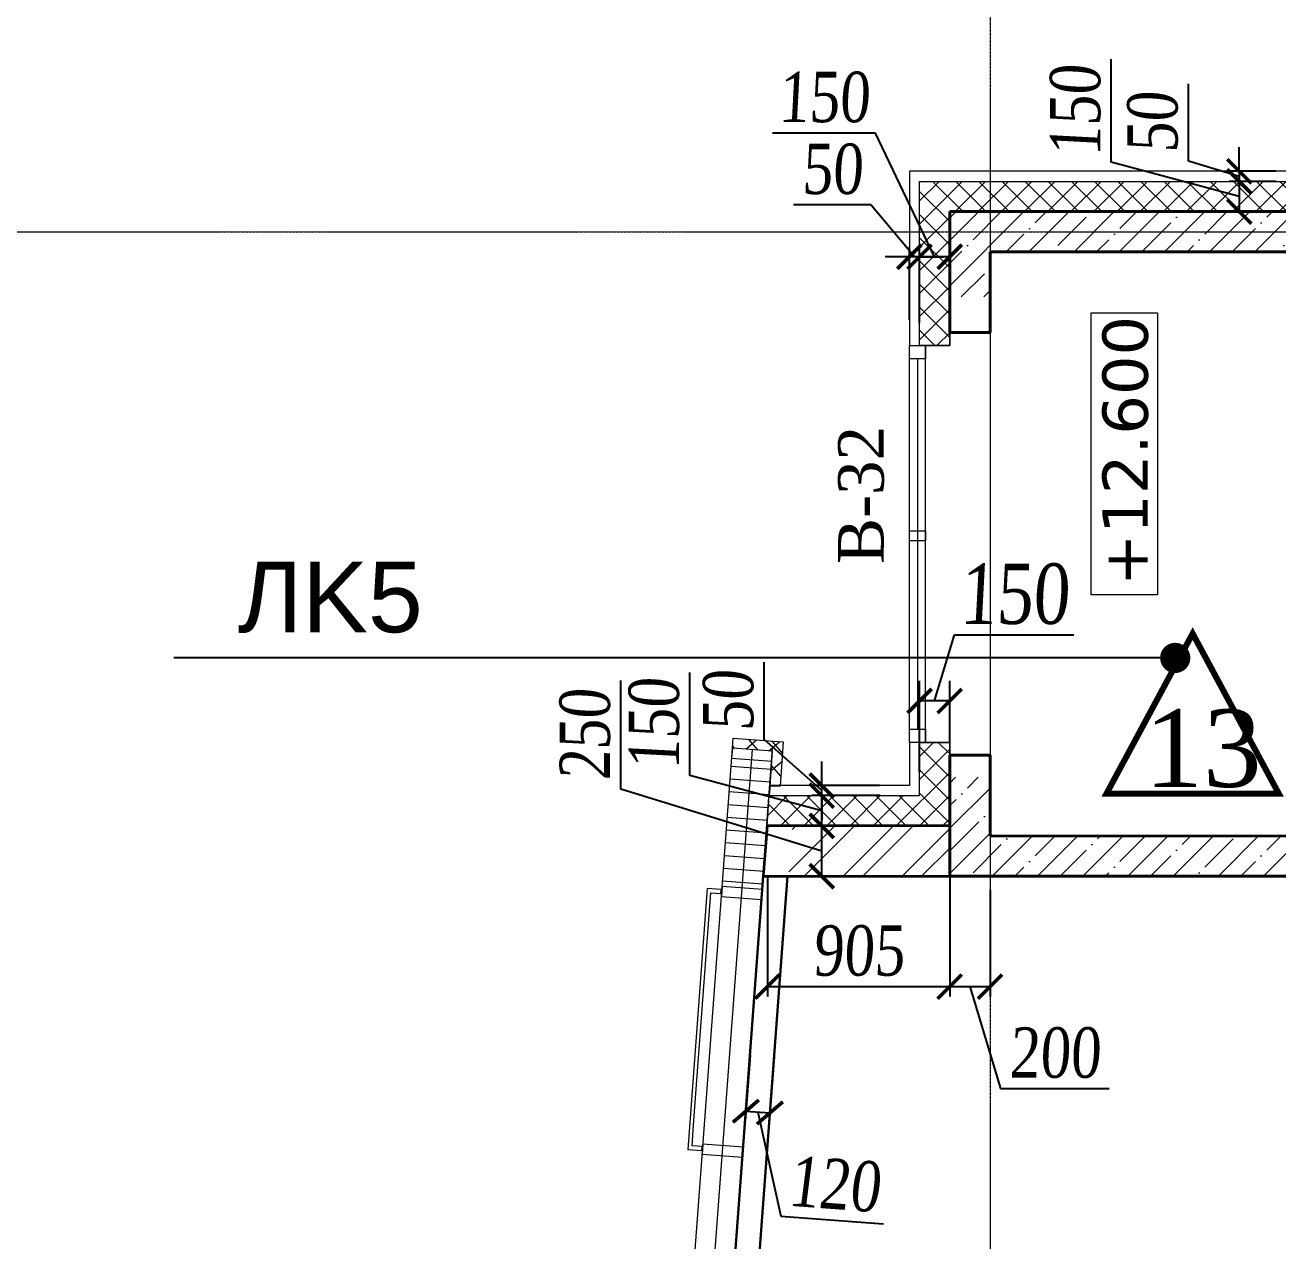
# Model space of a CAD drawing. Header units: inches. Extents: x -407541 to 6688123, y -998590 to 1205599.
# Drawn here: x 84011 to 90233, y 243926 to 249963 of the extents above; entities that cross this region are included whole.
import ezdxf

# ---------------------------------------------------------------- set-up
doc = ezdxf.new("R2010")
doc.units = ezdxf.units.IN
doc.header["$MEASUREMENT"] = 0
doc.linetypes.add('ACAD_ISO04W100', pattern=[30, 24, -3, 0, -3])
for name, color, linetype, lineweight in [('ведомость витражей', 224, 'Continuous', 13), ('ВЕНТ фасад', 230, 'Continuous', 9), ('ВИТРАЖ', 145, 'Continuous', 9), ('КИРПИЧ', 30, 'Continuous', 35), ('КОНТУРная', 10, 'Continuous', 50), ('марки полов', 140, 'Continuous', 5), ('МОНОЛИТ', 5, 'Continuous', 40), ('Ограждения', 110, 'Continuous', 18), ('Окна', 9, 'Continuous', 9), ('Оси', 254, 'ACAD_ISO04W100', 5), ('отметки', 50, 'Continuous', 13), ('подписи Л и ЛК', 92, 'Continuous', 9), ('размер внутр', 142, 'Continuous', 5), ('СТЕКЛО', 121, 'Continuous', 5), ('УТЕПЛИТЕЛЬ', 92, 'Continuous', 9), ('Цоколь', 21, 'Continuous', 30), ('Штриховка', 7, 'Continuous', 9), ('ШТРИХОВКА КИРПИЧ', 30, 'Continuous', 9)]:
    doc.layers.add(name, color=color, linetype=linetype, lineweight=lineweight)
doc.styles.get("Standard").update_dxf_attribs({"font": 'arial.ttf'})
doc.styles.add('STYLE2', font='times.ttf', dxfattribs={"width": 0.8, "oblique": 3})
doc.styles.add('Times', font='times.ttf')
doc.styles.add('стиль1', font='times.ttf')
doc.dimstyles.new('perekritie', dxfattribs={"dimtxt": 300, "dimasz": 120, "dimexe": 100, "dimexo": 0, "dimgap": 50, "dimtad": 1, "dimdec": 0, "dimzin": 0, "dimdsep": 46, "dimtxsty": 'STYLE2', "dimblk": 'ARCHTICK', "dimcen": 0, "dimadec": 0, "dimazin": 0, "dimtfac": 1, "dimtdec": 0, "dimtmove": 1, "dimatfit": 2, "dimldrblk": 'DOT', "dimfxl": 1, "dimtolj": 1, "dimtzin": 0, "dimarcsym": 0})
doc.dimstyles.new('vnytren', dxfattribs={"dimtxt": 250, "dimasz": 120, "dimexe": 50, "dimexo": 0, "dimgap": 50, "dimtad": 1, "dimdec": 0, "dimzin": 0, "dimdsep": 46, "dimtxsty": 'STYLE2', "dimblk": 'ARCHTICK', "dimcen": 0, "dimadec": 0, "dimazin": 0, "dimtfac": 1, "dimtdec": 0, "dimtmove": 1, "dimatfit": 2, "dimldrblk": 'DOT', "dimfxl": 1, "dimtolj": 1, "dimtzin": 0, "dimarcsym": 0})
doc.dimstyles.new('для 100 масштаба', dxfattribs={"dimtxt": 200, "dimasz": 150, "dimexe": 70, "dimexo": 0, "dimgap": 50, "dimtad": 1, "dimdec": 0, "dimrnd": 5, "dimzin": 0, "dimdsep": 46, "dimtxsty": 'Standard', "dimblk": 'ARCHTICK', "dimcen": 0, "dimadec": 0, "dimazin": 0, "dimtfac": 1, "dimtdec": 0, "dimtmove": 1, "dimatfit": 2, "dimldrblk": 'DOT', "dimfxl": 1, "dimtolj": 1, "dimtzin": 0, "dimarcsym": 0})

# ---------------------------------------------------------------- blocks, each defined once
blk = doc.blocks.new('_ARCHTICK')
at = {"color": 0, "linetype": 'ByBlock', "const_width": 0.15}
blk.add_lwpolyline([(-0.5, -0.5), (0.5, 0.5)], dxfattribs=at)
blk = doc.blocks.new('_Dot')
at = {"color": 0, "linetype": 'ByBlock', "lineweight": -2}
blk.add_line((-0.5, 0), (-1, 0), dxfattribs=at)
at = {"color": 0, "linetype": 'ByBlock', "const_width": 0.5}
blk.add_lwpolyline([(-0.25, 0, 1), (0.25, 0, 1)], format="xyb", close=True, dxfattribs=at)
blk = doc.blocks.new('*D797')
at = {"layer": 'КОНТУРная', "color": 0, "lineweight": -2, "transparency": 16777216}
for p, q in [((88528.2, 246607.5), (88626.5, 246935.1)), ((88626.5, 246935.1), (89219.9, 246935.1)), ((88453.2, 246253.3), (88453.2, 246707.5)), ((88603.2, 246401.8), (88603.2, 246707.5)), ((88603.2, 246607.5), (88453.2, 246607.5))]:
    blk.add_line(p, q, dxfattribs=at)
at = {"layer": 'КОНТУРная', "color": 0, "lineweight": -2, "transparency": 16777216, "xscale": 120, "yscale": 120, "zscale": 120, "rotation": 180}
blk.add_blockref('_ARCHTICK', (88453.2, 246607.5), dxfattribs=at)
at = {"layer": 'КОНТУРная', "color": 0, "lineweight": -2, "transparency": 16777216, "xscale": 120, "yscale": 120, "zscale": 120}
blk.add_blockref('_ARCHTICK', (88603.2, 246607.5), dxfattribs=at)
at = {"layer": 'КОНТУРная', "color": 0, "transparency": 16777216, "insert": (88923.2, 247137.7), "char_height": 300, "attachment_point": 5, "style": 'STYLE2'}
blk.add_mtext('\\A1;150', dxfattribs=at)
blk = doc.blocks.new('*D1724')
at = {"layer": 'размер внутр', "color": 0, "lineweight": -2, "transparency": 16777216}
for p, q in [((86969.6, 246169.9), (86969.6, 246709.1)), ((87967.6, 245862.2), (86969.6, 246169.9)), ((88149.5, 245987.2), (87917.6, 245987.2)), ((87967.6, 245737.2), (87967.6, 245987.2)), ((88094.9, 245737.2), (87917.6, 245737.2))]:
    blk.add_line(p, q, dxfattribs=at)
at = {"layer": 'размер внутр', "color": 0, "lineweight": -2, "transparency": 16777216, "xscale": 120, "yscale": 120, "zscale": 120}
for p, rotation in [((87967.6, 245987.2), 90), ((87967.6, 245737.2), 270)]:
    blk.add_blockref('_ARCHTICK', p, dxfattribs=dict(at, rotation=rotation))
at = {"layer": 'размер внутр', "color": 0, "transparency": 16777216, "insert": (86792.4, 246439.5), "char_height": 250, "attachment_point": 5, "rotation": 90, "style": 'STYLE2'}
blk.add_mtext('\\A1;250', dxfattribs=at)
blk = doc.blocks.new('*D1725')
at = {"layer": 'размер внутр', "color": 0, "lineweight": -2, "transparency": 16777216}
for p, q in [((87312.5, 246238), (87312.5, 246748.9)), ((87967.6, 246062.2), (87312.5, 246238)), ((88257.7, 246137.2), (87917.6, 246137.2)), ((87967.6, 245987.2), (87967.6, 246137.2)), ((88149.5, 245987.2), (87917.6, 245987.2))]:
    blk.add_line(p, q, dxfattribs=at)
at = {"layer": 'размер внутр', "color": 0, "lineweight": -2, "transparency": 16777216, "xscale": 120, "yscale": 120, "zscale": 120}
for p, rotation in [((87967.6, 246137.2), 90), ((87967.6, 245987.2), 270)]:
    blk.add_blockref('_ARCHTICK', p, dxfattribs=dict(at, rotation=rotation))
at = {"layer": 'размер внутр', "color": 0, "transparency": 16777216, "insert": (87135.3, 246493.5), "char_height": 250, "attachment_point": 5, "rotation": 90, "style": 'STYLE2'}
blk.add_mtext('\\A1;150', dxfattribs=at)
blk = doc.blocks.new('*D1726')
at = {"layer": 'размер внутр', "color": 0, "lineweight": -2, "transparency": 16777216}
for p, q in [((87681.5, 246416.3), (87681.5, 246800.2)), ((87967.6, 246162.1), (87681.5, 246416.3)), ((87967.6, 246187.1), (87967.6, 246307.1)), ((88254.7, 246187.1), (87917.6, 246187.1)), ((88257.7, 246137.2), (87917.6, 246137.2)), ((87967.6, 246137.2), (87967.6, 246187.1)), ((87967.6, 246137.2), (87967.6, 246187.1)), ((87967.6, 246137.2), (87967.6, 246017.2))]:
    blk.add_line(p, q, dxfattribs=at)
at = {"layer": 'размер внутр', "color": 0, "lineweight": -2, "transparency": 16777216, "xscale": 120, "yscale": 120, "zscale": 120}
for p, rotation in [((87967.6, 246187.1), 270), ((87967.6, 246137.2), 90)]:
    blk.add_blockref('_ARCHTICK', p, dxfattribs=dict(at, rotation=rotation))
at = {"layer": 'размер внутр', "color": 0, "transparency": 16777216, "insert": (87504.4, 246608.3), "char_height": 250, "attachment_point": 5, "rotation": 90, "style": 'STYLE2'}
blk.add_mtext('\\A1;50', dxfattribs=at)
blk = doc.blocks.new('*D2002')
at = {"layer": 'размер внутр', "color": 0, "lineweight": -2, "transparency": 16777216}
for p, q in [((89788.8, 249287.9), (89788.8, 249671.9)), ((90040.9, 249237.2), (90040.9, 249357.2)), ((90040.9, 249212.2), (89788.8, 249287.9)), ((90223.2, 249237.2), (89990.9, 249237.2)), ((90223.2, 249187.3), (89990.9, 249187.3)), ((90040.9, 249237.2), (90040.9, 249187.3)), ((90040.9, 249237.2), (90040.9, 249187.3)), ((90040.9, 249187.3), (90040.9, 249067.3))]:
    blk.add_line(p, q, dxfattribs=at)
at = {"layer": 'размер внутр', "color": 0, "lineweight": -2, "transparency": 16777216, "xscale": 120, "yscale": 120, "zscale": 120}
for p, rotation in [((90040.9, 249237.2), 270), ((90040.9, 249187.3), 90)]:
    blk.add_blockref('_ARCHTICK', p, dxfattribs=dict(at, rotation=rotation))
at = {"layer": 'размер внутр', "color": 0, "transparency": 16777216, "insert": (89611.6, 249479.9), "char_height": 250, "attachment_point": 5, "rotation": 90, "style": 'STYLE2'}
blk.add_mtext('\\A1;50', dxfattribs=at)
blk = doc.blocks.new('*D2003')
at = {"layer": 'размер внутр', "color": 0, "lineweight": -2, "transparency": 16777216}
for p, q in [((89404.7, 249282.5), (89404.7, 249793.4)), ((90040.9, 249112.2), (89404.7, 249282.5)), ((90223.2, 249187.3), (89990.9, 249187.3)), ((90040.9, 249187.3), (90040.9, 249037.1)), ((90478.8, 249037.1), (89990.9, 249037.1))]:
    blk.add_line(p, q, dxfattribs=at)
at = {"layer": 'размер внутр', "color": 0, "lineweight": -2, "transparency": 16777216, "xscale": 120, "yscale": 120, "zscale": 120}
for p, rotation in [((90040.9, 249187.3), 90), ((90040.9, 249037.1), 270)]:
    blk.add_blockref('_ARCHTICK', p, dxfattribs=dict(at, rotation=rotation))
at = {"layer": 'размер внутр', "color": 0, "transparency": 16777216, "insert": (89227.5, 249537.9), "char_height": 250, "attachment_point": 5, "rotation": 90, "style": 'STYLE2'}
blk.add_mtext('\\A1;150', dxfattribs=at)
blk = doc.blocks.new('*D2044')
at = {"layer": 'размер внутр', "color": 0, "lineweight": -2, "transparency": 16777216}
for p, q in [((87698.2, 245737.2), (87698.2, 245139.2)), ((88603.2, 245737.2), (88603.2, 245139.2)), ((87698.2, 245189.2), (88603.2, 245189.2))]:
    blk.add_line(p, q, dxfattribs=at)
at = {"layer": 'размер внутр', "color": 0, "lineweight": -2, "transparency": 16777216, "xscale": 120, "yscale": 120, "zscale": 120, "rotation": 180}
blk.add_blockref('_ARCHTICK', (87698.2, 245189.2), dxfattribs=at)
at = {"layer": 'размер внутр', "color": 0, "lineweight": -2, "transparency": 16777216, "xscale": 120, "yscale": 120, "zscale": 120}
blk.add_blockref('_ARCHTICK', (88603.2, 245189.2), dxfattribs=at)
at = {"layer": 'размер внутр', "color": 0, "transparency": 16777216, "insert": (88150.7, 245366.8), "char_height": 250, "attachment_point": 5, "style": 'STYLE2'}
blk.add_mtext('\\A1;905', dxfattribs=at)
blk = doc.blocks.new('*D2045')
at = {"layer": 'размер внутр', "color": 0, "lineweight": -2, "transparency": 16777216}
for p, q in [((88603.2, 245737.2), (88603.2, 245139.2)), ((88803.2, 245670.2), (88803.2, 245139.2)), ((88603.2, 245189.2), (88803.2, 245189.2)), ((88703.2, 245189.2), (88855.2, 244682.7)), ((88855.2, 244682.7), (89394.4, 244682.7))]:
    blk.add_line(p, q, dxfattribs=at)
at = {"layer": 'размер внутр', "color": 0, "lineweight": -2, "transparency": 16777216, "xscale": 120, "yscale": 120, "zscale": 120, "rotation": 180}
blk.add_blockref('_ARCHTICK', (88603.2, 245189.2), dxfattribs=at)
at = {"layer": 'размер внутр', "color": 0, "lineweight": -2, "transparency": 16777216, "xscale": 120, "yscale": 120, "zscale": 120}
blk.add_blockref('_ARCHTICK', (88803.2, 245189.2), dxfattribs=at)
at = {"layer": 'размер внутр', "color": 0, "transparency": 16777216, "insert": (89124.8, 244859.9), "char_height": 250, "attachment_point": 5, "style": 'STYLE2'}
blk.add_mtext('\\A1;200', dxfattribs=at)
blk = doc.blocks.new('*D3328')
at = {"layer": 'размер внутр', "color": 0, "lineweight": -2, "ltscale": 0.1, "transparency": 16777216}
for p, q in [((87611.5, 244848.8), (87587.1, 244520.8)), ((87730.7, 244839.9), (87706.3, 244511.9)), ((87590.8, 244570.7), (87710, 244561.8)), ((87650.4, 244566.2), (87764.4, 244049.9)), ((87764.4, 244049.9), (88273.9, 244012))]:
    blk.add_line(p, q, dxfattribs=at)
at = {"layer": 'размер внутр', "color": 0, "lineweight": -2, "ltscale": 0.1, "transparency": 16777216, "xscale": 120, "yscale": 120, "zscale": 120}
for p, rotation in [((87590.8, 244570.7), 175.7463195100214), ((87710, 244561.8), 355.7463195100215)]:
    blk.add_blockref('_ARCHTICK', p, dxfattribs=dict(at, rotation=rotation))
at = {"layer": 'размер внутр', "color": 0, "ltscale": 0.1, "transparency": 16777216, "insert": (88032.3, 244207.6), "char_height": 250, "attachment_point": 5, "rotation": 355.74632, "style": 'STYLE2'}
blk.add_mtext('\\A1;120', dxfattribs=at)
blk = doc.blocks.new('*D3568')
at = {"layer": 'размер внутр', "color": 0, "lineweight": -2, "transparency": 16777216}
for p, q in [((88233.9, 249427.3), (87723, 249427.3)), ((88528, 248812.9), (88233.9, 249427.3)), ((88452.8, 248482.9), (88452.8, 248862.9)), ((88603.2, 248812.9), (88452.8, 248812.9)), ((88603.2, 248504), (88603.2, 248862.9))]:
    blk.add_line(p, q, dxfattribs=at)
at = {"layer": 'размер внутр', "color": 0, "lineweight": -2, "transparency": 16777216, "xscale": 120, "yscale": 120, "zscale": 120, "rotation": 180}
blk.add_blockref('_ARCHTICK', (88452.8, 248812.9), dxfattribs=at)
at = {"layer": 'размер внутр', "color": 0, "lineweight": -2, "transparency": 16777216, "xscale": 120, "yscale": 120, "zscale": 120}
blk.add_blockref('_ARCHTICK', (88603.2, 248812.9), dxfattribs=at)
at = {"layer": 'размер внутр', "color": 0, "transparency": 16777216, "insert": (87978.4, 249604.5), "char_height": 250, "attachment_point": 5, "style": 'STYLE2'}
blk.add_mtext('\\A1;150', dxfattribs=at)
blk = doc.blocks.new('*D3369')
at = {"layer": 'размер внутр', "color": 0, "lineweight": -2, "transparency": 16777216}
for p, q in [((88211.3, 249070.7), (87827.3, 249070.7)), ((88427.9, 248812.9), (88211.3, 249070.7)), ((88403, 248812.9), (88283, 248812.9)), ((88403, 248500.1), (88403, 248862.9)), ((88452.8, 248812.9), (88403, 248812.9)), ((88452.8, 248812.9), (88403, 248812.9)), ((88452.8, 248482.9), (88452.8, 248862.9)), ((88452.8, 248812.9), (88572.8, 248812.9))]:
    blk.add_line(p, q, dxfattribs=at)
at = {"layer": 'размер внутр', "color": 0, "lineweight": -2, "transparency": 16777216, "xscale": 120, "yscale": 120, "zscale": 120}
blk.add_blockref('_ARCHTICK', (88403, 248812.9), dxfattribs=at)
at = {"layer": 'размер внутр', "color": 0, "lineweight": -2, "transparency": 16777216, "xscale": 120, "yscale": 120, "zscale": 120, "rotation": 180}
blk.add_blockref('_ARCHTICK', (88452.8, 248812.9), dxfattribs=at)
at = {"layer": 'размер внутр', "color": 0, "transparency": 16777216, "insert": (88019.3, 249247.8), "char_height": 250, "attachment_point": 5, "style": 'STYLE2'}
blk.add_mtext('\\A1;50', dxfattribs=at)

msp = doc.modelspace()

# ---------------------------------------------------------------- hatches: boundary and pattern name
at = {"layer": 'ВИТРАЖ', "ltscale": 0.1}
h = msp.add_hatch(dxfattribs=at)
h.set_pattern_fill('ANSI31', color=256, scale=20, angle=-49.23753, style=0)
h.set_pattern_definition([(355.7624739, (1764097.654, 6537285.164), (4.69210245, 63.3264098), [])])
h.paths.add_polyline_path([(87718.4, 246299.5), (87672.6, 245670.2), (87473.2, 245685.7), (87519, 246315)])
at = {"layer": 'Штриховка'}
h = msp.add_hatch(dxfattribs=at)
h.set_pattern_fill('ANSI37', color=256, scale=650, style=0)
h.paths.add_polyline_path([(88453.2, 248372), (88453.2, 249187.4), (92043.2, 249187.2), (92043.2, 249037.2), (88603.2, 249037.2), (88603.2, 248372)])
at = {"layer": 'Штриховка', "ltscale": 0.1}
h = msp.add_hatch(dxfattribs=at)
h.set_pattern_fill('ANSI35', color=256, scale=25, style=0)
h.set_pattern_definition([(45, (-290977.61, 336959.55), (-112.2532, 112.2532), []), (45, (-290865.36, 336959.55), (-112.2532, 112.2532), [198.4375, -39.6875, 0, -39.6875])])
h.paths.add_polyline_path([(95402, 249036.8), (88802, 249037.2), (88802, 248837.2), (95402, 248837.2)])
h.paths.add_polyline_path([(88802, 248837.2), (88802, 249037.2), (88602, 249037.2), (88602, 248837.2)])
h.paths.add_polyline_path([(95402, 248837.2), (95402, 248787.2), (95601.9, 248787.2), (95601.9, 248837.2)])
h.paths.add_polyline_path([(95601.9, 248837.2), (95601.9, 249036.8), (95402, 249036.8), (95402, 248837.2)])
h.paths.add_polyline_path([(95402, 245737.2), (95402, 245937.2), (88802, 245939.2), (88802, 245737.2)])
h.paths.add_polyline_path([(88801.8, 246228.3), (88602, 246228.3), (88602, 245737.2), (88602.6, 245737.2), (88802, 245737.2), (88802, 245937.2), (88801.8, 245937.2)])
h.paths.add_polyline_path([(95402, 245737.2), (95602, 245737.2), (95602, 247337.2), (95402, 247337.2)])
h.paths.add_polyline_path([(88602, 248613.3), (88802, 248613.3), (88802, 248837.2), (88602, 248837.2)])
at = {"layer": 'Штриховка'}
h = msp.add_hatch(dxfattribs=at)
h.set_pattern_fill('ANSI37', color=256, scale=650, angle=4.02907, style=0)
h.set_pattern_definition([(310.97093, (-187710.14, 537060.66), (-61.347191, -53.273677), []), (220.97093, (-187710.14, 537060.66), (-53.273677, 61.347191), [])])
edge = h.paths.add_edge_path()
edge.add_line((87711.2, 246185.1), (87723.3, 246358.4))
edge.add_line((87723.3, 246358.4), (87523.8, 246372.5))
edge.add_line((87523.8, 246372.5), (87527.3, 246422.4))
edge.add_line((87527.3, 246422.4), (87726.2, 246408.3))
edge.add_line((87726.2, 246408.3), (87776.1, 246404.8))
edge.add_line((87776.1, 246404.8), (87760.6, 246185.1))
edge.add_line((87760.6, 246185.1), (87711.2, 246185.1))
edge.add_line((87711.2, 246185.1), (87713.3, 246217.5))
h = msp.add_hatch(dxfattribs=at)
h.set_pattern_fill('ANSI37', color=256, scale=650, style=0)
h.paths.add_polyline_path([(87695.7, 245987.2), (87706.9, 246137.2), (88453.2, 246137.2), (88453.2, 246401.8), (88603.2, 246401.8), (88603.2, 245987.2)])
h = msp.add_hatch(dxfattribs=at)
h.set_pattern_fill('ANSI32', color=256, scale=550, style=0)
h.set_pattern_definition([(45, (-2, 180703.49), (-145.84077, 145.84077), []), (45, (95.23, 180703.49), (-145.84077, 145.84077), [])])
h.paths.add_polyline_path([(88603.2, 245987.2), (87821.4, 245987.1), (87814.7, 245896), (87815.4, 245896), (87811.6, 245846.1), (87811, 245846.2), (87802.8, 245737.2), (88603.2, 245737.2)])
at = {"layer": 'ШТРИХОВКА КИРПИЧ', "ltscale": 0.1}
h = msp.add_hatch(dxfattribs=at)
h.set_pattern_fill('ANSI34', color=256, scale=500, style=0)
h.paths.add_polyline_path([(95603.3, 245737.2), (95353.3, 245737.2), (95353.3, 245217.2), (95592.9, 245217.2, -0.00282), (95603.3, 245217.4)])
h.paths.add_polyline_path([(95603.3, 244207.2), (95353.3, 244207.2), (95353.3, 243137.2), (95603.3, 243137.2)])
h.paths.add_polyline_path([(95603.3, 242737.2), (95353.3, 242737.2), (95353.3, 240686.9), (95273.3, 240686.9), (95273.3, 240436.9), (95353.3, 240436.9), (95353.3, 239707.2), (95603.3, 239707.2)])
h.paths.add_polyline_path([(95273.3, 240686.9), (88803.2, 240686.9), (88803.2, 240436.9), (95273.3, 240436.9)])
h.paths.add_polyline_path([(88803.2, 240686.9), (87815.1, 240686.9), (87849.1, 240436.9), (87970.2, 240436.9), (88803.2, 240436.9)])
h.paths.add_polyline_path([(88603.4, 236937.2), (88324.5, 236937.2), (88344.8, 236788.1), (88344.8, 236737.2), (88464.8, 236737.2), (88603.4, 236737.2)])
h.paths.add_polyline_path([(88603.4, 236987.2), (88317.8, 236987.2), (88324.5, 236937.2), (88603.4, 236937.2)])
h.paths.add_polyline_path([(95203.4, 236937.2), (89003.4, 236937.2), (89003.4, 236737.2), (95203.4, 236737.2)])
h.paths.add_polyline_path([(95203.4, 236987.2), (89003.4, 236987.2), (89003.4, 236937.2), (95203.4, 236937.2)])
h.paths.add_polyline_path([(95603.3, 238697, -0.002832), (95592.9, 238697.2), (95492.9, 238697.2), (95492.9, 238697.2), (95353.3, 238697.2), (95353.3, 237137.2), (95603.3, 237137.2)])

# ---------------------------------------------------------------- linework, layer by layer
at = {"layer": 'ВЕНТ фасад'}
for points in [[(88453.2, 248372), (88453.2, 249187.4), (92043.2, 249187.2), (92043.2, 249237.2), (88403.2, 249237.2), (88403.2, 248372), (88403.2, 248372), (88453.2, 248372), (88453.2, 248372)], [(88453.2, 246401.8), (88453.2, 246401.8), (88403.2, 246401.7), (88403.2, 246401.7), (88403.2, 246188.1), (87710.7, 246188.1), (87706.9, 246137.2), (88453.2, 246137.2), (88453.2, 246401.8), (88453.2, 246401.8)]]:
    msp.add_lwpolyline(points, dxfattribs=at)
at = {"layer": 'ВИТРАЖ', "ltscale": 0.1}
for points in [[(88144.8, 230472.6), (88144.8, 236774.6), (87802, 239297.9), (87282.2, 243123.7), (87523.9, 246373.3)], [(88244.8, 230487.2), (88244.8, 236781.3), (87901.1, 239311.3), (87382.7, 243126.8), (87623.6, 246365.8)], [(88344.8, 230437.2), (88344.8, 236802.7), (88000.1, 239339.4), (87483.2, 243144.4), (87723.3, 246373)]]:
    msp.add_lwpolyline(points, dxfattribs=at)
for points in [[(87523.9, 246373.3), (87520.2, 246323.4), (87719.6, 246308.6), (87723.3, 246358.4)], [(87473.2, 245685.7), (87469.5, 245635.8), (87669, 245621), (87672.7, 245670.9)], [(87377.6, 244406.8), (87373.9, 244356.9), (87573.4, 244342.1), (87577.1, 244391.9)]]:
    msp.add_lwpolyline(points, close=True, dxfattribs=at)
at = {"layer": 'КИРПИЧ'}
msp.add_lwpolyline([(88603.2, 245987.2), (87695.7, 245987.2), (87677.2, 245737.2), (88603.2, 245737.2)], close=True, dxfattribs=at)
at = {"layer": 'марки полов', "const_width": 30}
msp.add_lwpolyline([(89381.9, 246147.8), (89809.4, 246942.2), (90236.9, 246147.8)], close=True, dxfattribs=at)
at = {"layer": 'МОНОЛИТ'}
for p, q in [((88603.2, 248437.6), (88603.2, 249037.2)), ((88603.2, 249037.2), (95603.3, 249036.8)), ((95403.3, 248837.2), (88803.2, 248837.2)), ((88803.2, 248837.2), (88803.2, 248437.6)), ((88803.2, 248437.6), (88603.2, 248437.6)), ((88603.2, 246337.6), (88803.2, 246337.6)), ((88603.2, 245737.2), (88603.2, 246337.6)), ((88803.2, 246337.6), (88803.2, 245937.2)), ((88803.2, 245937.2), (95403.3, 245935.2)), ((95603.3, 245737.2), (88603.2, 245737.2)), ((88652.4, 245737.2), (88652.4, 245737.2))]:
    msp.add_line(p, q, dxfattribs=at)
at = {"layer": 'Ограждения', "linetype": 'Continuous', "lineweight": 15}
msp.add_lwpolyline([(87372, 244375.1), (87373.5, 244395), (87323.7, 244398.7), (87331.4, 244502.9), (87417.1, 245654.8), (87466.9, 245651.1), (87468.4, 245671), (87398.7, 245676.2), (87302.3, 244380.3)], close=True, dxfattribs=at)
at = {"layer": 'Окна', "ltscale": 0.1}
msp.add_lwpolyline([(88403.2, 248372), (88603.2, 248372), (88603.2, 248437.6), (88803.2, 248437.6), (88803.2, 246337.6), (88603.2, 246337.6), (88603.2, 246401.8), (88403.2, 246401.8)], close=True, dxfattribs=at)
at = {"layer": 'Оси', "ltscale": 0.3}
for p, q in [((88803.2, 252437.2), (88803.2, 211937.2)), ((79523.7, 248937.2), (114285.8, 248937.2))]:
    msp.add_line(p, q, dxfattribs=at)
at = {"layer": 'отметки'}
msp.add_lwpolyline([(89305.4, 247134.5), (89305.4, 248534.1), (89635, 248534.1), (89635, 247134.5)], close=True, dxfattribs=at)
at = {"layer": 'СТЕКЛО'}
for p, q in [((88443.2, 248307), (88443.2, 247452.2)), ((88443.2, 247581.8), (88443.2, 246466.8))]:
    msp.add_line(p, q, dxfattribs=at)
for points in [[(88403.2, 246466.8), (88403.2, 248372)], [(88403.2, 248372), (88483.2, 248372), (88483.2, 248307), (88403.2, 248307), (88403.2, 248372)], [(88483.2, 246401.8), (88483.2, 248372)], [(88403.2, 246466.8), (88483.2, 246466.8), (88483.2, 246401.8), (88403.2, 246401.8), (88403.2, 246466.8)]]:
    msp.add_lwpolyline(points, dxfattribs=at)
msp.add_lwpolyline([(88403.2, 247452.2), (88483.2, 247452.2), (88483.2, 247402.2), (88403.2, 247402.2)], close=True, dxfattribs=at)
at = {"layer": 'УТЕПЛИТЕЛЬ'}
msp.add_lwpolyline([(88453.2, 248372), (88453.2, 249187.4), (92043.2, 249187.2), (92043.2, 249037.2), (88603.2, 249037.2), (88603.2, 248372)], close=True, dxfattribs=at)
at = {"layer": 'УТЕПЛИТЕЛЬ', "ltscale": 0.1}
msp.add_lwpolyline([(87695.7, 245987.2), (87706.9, 246137.2), (88453.2, 246137.2), (88453.2, 246401.8), (88603.2, 246401.8), (88603.2, 245987.2)], close=True, dxfattribs=at)
at = {"layer": 'Цоколь'}
msp.add_lwpolyline([(87797.5, 245737.2), (87677.2, 245737.2), (87483.5, 243126.9), (87824.4, 240686.9), (87936.2, 240686.9)], dxfattribs=at)
at = {"layer": 'Цоколь', "ltscale": 0.1}
msp.add_lwpolyline([(87936.2, 240686.9), (87603.8, 243133.5), (87797.5, 245737.2)], dxfattribs=at)
at = {"layer": 'Штриховка'}
msp.add_lwpolyline([(87711.2, 246185.1), (87723.3, 246358.4), (87523.8, 246372.5), (87527.3, 246422.4), (87726.2, 246408.3), (87776.1, 246404.8), (87760.6, 246185.1), (87711.2, 246185.1), (87713.3, 246217.5)], dxfattribs=at)

# ---------------------------------------------------------------- texts
at = {"layer": 'ведомость витражей', "style": 'Times'}
msp.add_text('В-32', height=226.8, rotation=90, dxfattribs=at).set_placement((88275.5, 247287.5))
at = {"layer": 'марки полов', "insert": (89570.3, 246565.8), "char_height": 385, "width": 645.369, "attachment_point": 1, "style": 'стиль1'}
msp.add_mtext('13', dxfattribs=at)
at = {"layer": 'отметки', "insert": (89591.1, 247849.2), "char_height": 225.333, "width": 666.229, "attachment_point": 8, "rotation": 90}
msp.add_mtext('{\\fVerdana|b0|i0|c204|p34;+12.600}', dxfattribs=at)
at = {"layer": 'подписи Л и ЛК', "insert": (85986.1, 246943.3), "char_height": 350, "width": 4589.447, "attachment_point": 9}
msp.add_mtext('{\\fArial|b0|i0|c204|p34;ЛK5}', dxfattribs=at)

# ---------------------------------------------------------------- dimensions: what is measured, and where the dimension line sits
at = {"layer": 'КОНТУРная'}
dim = msp.add_linear_dim(base=(88453.2, 246607.5), p1=(88603.2, 246401.8), p2=(88453.2, 246253.3), dimstyle='perekritie', dxfattribs=at)
dim.commit()
dim.dimension.update_dxf_attribs({"geometry": '*D797', "text_midpoint": (88676.5, 247137.7)})
at = {"layer": 'размер внутр'}
for base, p1, p2, picture, middle in [((90040.9, 249037.1), (90223.2, 249187.3), (90478.8, 249037.1), '*D2003', (89404.7, 249332.5)), ((87967.6, 246137.2), (88149.5, 245987.2), (88257.7, 246137.2), '*D1725', (87312.5, 246288)), ((87967.6, 246187.1), (88257.7, 246137.2), (88254.7, 246187.1), '*D1726', (87681.5, 246466.3)), ((87967.6, 245987.2), (88094.9, 245737.2), (88149.5, 245987.2), '*D1724', (86969.6, 246219.9))]:
    dim = msp.add_linear_dim(base=base, p1=p1, p2=p2, angle=90, dimstyle='vnytren', dxfattribs=at)
    dim.commit()
    dim.dimension.update_dxf_attribs({"geometry": picture, "text_midpoint": middle, "dimtype": 160})
for base, p1, p2, picture, middle in [((88452.8, 248812.9), (88603.2, 248504), (88452.8, 248482.9), '*D3568', (88183.9, 249427.3)), ((88403, 248812.9), (88452.8, 248482.9), (88403, 248500.1), '*D3369', (88161.3, 249070.7))]:
    dim = msp.add_linear_dim(base=base, p1=p1, p2=p2, dimstyle='vnytren', dxfattribs=at)
    dim.commit()
    dim.dimension.update_dxf_attribs({"geometry": picture, "text_midpoint": middle, "dimtype": 160})
dim = msp.add_linear_dim(base=(90040.9, 249187.3), p1=(90223.2, 249237.2), p2=(90223.2, 249187.3), angle=90, dimstyle='vnytren', dxfattribs=at)
dim.commit()
dim.dimension.update_dxf_attribs({"geometry": '*D2002', "text_midpoint": (89611.6, 249337.9)})
for base, p1, p2, picture, middle in [((88603.2, 245189.2), (87698.2, 245737.2), (88603.2, 245737.2), '*D2044', (88150.7, 245366.8)), ((88803.2, 245189.2), (88603.2, 245737.2), (88803.2, 245670.2), '*D2045', (88905.2, 244859.9))]:
    dim = msp.add_linear_dim(base=base, p1=p1, p2=p2, dimstyle='vnytren', dxfattribs=at)
    dim.commit()
    dim.dimension.update_dxf_attribs({"geometry": picture, "text_midpoint": middle})
at = {"layer": 'размер внутр', "ltscale": 0.1}
dim = msp.add_aligned_dim(p1=(87611.5, 244848.8), p2=(87730.7, 244839.9), distance=-278.9, dimstyle='vnytren', dxfattribs=at)
dim.commit()
dim.dimension.update_dxf_attribs({"geometry": '*D3328', "text_midpoint": (87827.4, 244222.8)})

# ---------------------------------------------------------------- leaders
at = {"layer": 'подписи Л и ЛК', "ltscale": 0.1}
msp.add_leader([(89723, 246821.2), (84749.4, 246821.2)], dimstyle='для 100 масштаба', override={"dimgap": 50, "dimtad": 0}, dxfattribs=at)

doc.saveas('drawing.dxf')
